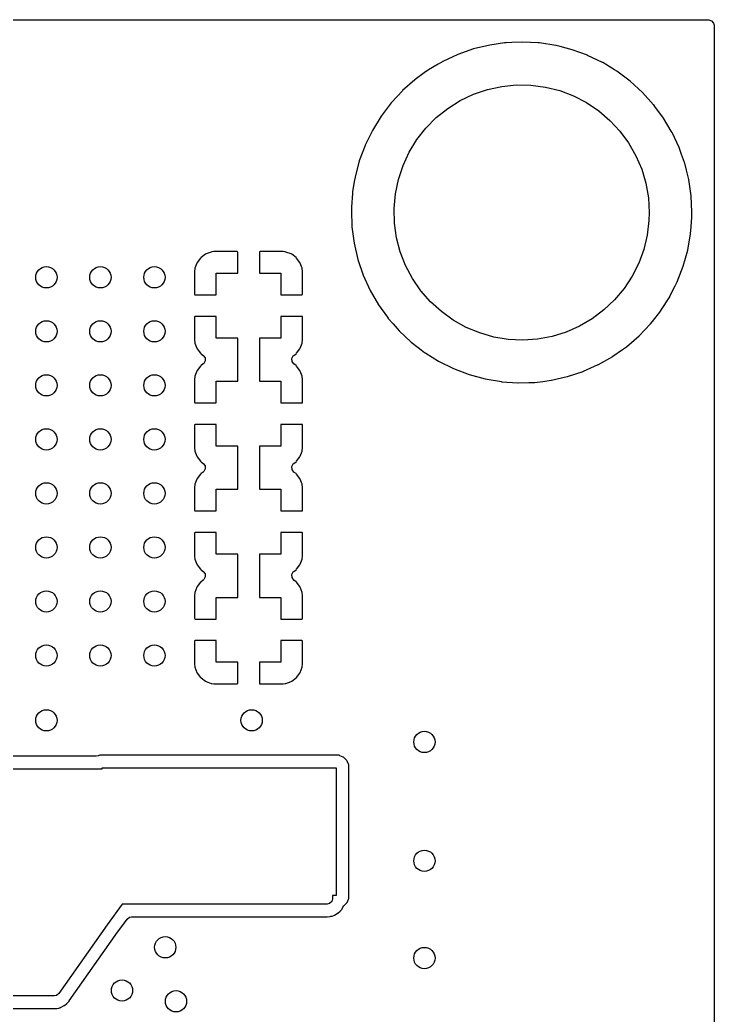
# Model space of a CAD drawing. Extents: x 0.02 to 3.18, y 0.02 to 2.78.
# Drawn here: x 2.535 to 3.178, y 1.857 to 2.778 of the extents above; entities that cross this region are included whole.
import ezdxf

# ---------------------------------------------------------------- set-up
doc = ezdxf.new("R2010")
doc.units = 0
doc.header["$MEASUREMENT"] = 0
doc.layers.add('BLACK', color=7, linetype='CONTINUOUS')

msp = doc.modelspace()

# ---------------------------------------------------------------- linework, layer by layer
at = {"layer": 'BLACK', "linetype": 'CONTINUOUS'}
for p, q in [((0.026772, 2.77819), (3.17323, 2.77819)), ((3.17323, 2.77819), (3.17591, 2.7774)), ((3.17591, 2.7774), (3.17774, 2.77529)), ((3.17774, 2.77529), (3.17819, 2.77323)), ((3.17819, 2.77323), (3.17819, 0.026772)), ((2.97045, 2.7549), (2.95548, 2.75127)), ((2.98423, 2.75683), (2.97045, 2.7549)), ((2.98559, 2.75702), (2.98423, 2.75683)), ((2.98571, 2.75704), (2.98559, 2.75702)), ((2.98559, 2.75702), (2.98559, 2.75702)), ((2.9909, 2.75726), (2.98571, 2.75704)), ((3.00098, 2.75768), (2.9909, 2.75726)), ((3.0011, 2.75769), (3.00098, 2.75768)), ((3.00098, 2.75768), (3.00098, 2.75768)), ((3.01516, 2.7569), (3.0011, 2.75769)), ((3.01636, 2.75683), (3.01516, 2.7569)), ((3.01648, 2.75683), (3.01636, 2.75683)), ((3.01636, 2.75683), (3.01636, 2.75683)), ((3.03171, 2.75447), (3.01648, 2.75683)), ((3.03183, 2.75444), (3.03171, 2.75447)), ((3.03572, 2.75344), (3.03183, 2.75444)), ((3.03183, 2.75444), (3.03183, 2.75444)), ((2.94082, 2.74616), (2.92705, 2.7398)), ((2.94093, 2.74621), (2.94082, 2.74616)), ((2.95548, 2.75127), (2.94093, 2.74621)), ((3.04663, 2.75064), (3.03572, 2.75344)), ((3.04674, 2.7506), (3.04663, 2.75064)), ((3.06099, 2.74541), (3.04674, 2.7506)), ((3.04674, 2.7506), (3.04674, 2.7506)), ((3.06111, 2.74537), (3.06099, 2.74541)), ((3.06099, 2.74541), (3.06099, 2.74541)), ((3.075, 2.73871), (3.06111, 2.74537)), ((2.92267, 2.73724), (2.91376, 2.73201)), ((2.92694, 2.73975), (2.92267, 2.73724)), ((2.92705, 2.7398), (2.92694, 2.73975)), ((2.92705, 2.7398), (2.92705, 2.7398)), ((3.0751, 2.73865), (3.075, 2.73871)), ((3.08588, 2.73212), (3.0751, 2.73865)), ((3.0751, 2.73865), (3.0751, 2.73865)), ((2.90979, 2.72914), (2.90129, 2.72296)), ((2.91365, 2.73195), (2.90979, 2.72914)), ((2.91376, 2.73201), (2.91365, 2.73195)), ((2.91376, 2.73201), (2.91376, 2.73201)), ((3.08818, 2.73073), (3.08588, 2.73212)), ((3.10052, 2.7215), (3.08818, 2.73073)), ((2.9011, 2.72281), (2.88976, 2.71275)), ((2.90119, 2.72289), (2.9011, 2.72281)), ((2.9011, 2.72281), (2.9011, 2.72281)), ((2.90129, 2.72296), (2.90119, 2.72289)), ((2.90129, 2.72296), (2.90129, 2.72296)), ((2.98152, 2.71666), (2.99505, 2.71801)), ((2.99505, 2.71801), (3.00865, 2.71779)), ((3.00865, 2.71779), (3.02213, 2.71602)), ((3.11189, 2.71111), (3.10052, 2.7215)), ((2.88959, 2.71258), (2.87961, 2.7018)), ((2.88967, 2.71267), (2.88959, 2.71258)), ((2.88976, 2.71275), (2.88967, 2.71267)), ((2.9431, 2.7035), (2.95537, 2.70935)), ((2.95537, 2.70935), (2.96824, 2.71376)), ((2.96824, 2.71376), (2.98152, 2.71666)), ((3.02213, 2.71602), (3.03532, 2.71271)), ((3.03532, 2.71271), (3.04804, 2.7079)), ((3.04804, 2.7079), (3.06012, 2.70166)), ((3.1222, 2.69966), (3.11189, 2.71111)), ((2.8792, 2.70136), (2.86989, 2.68909)), ((2.87961, 2.7018), (2.8792, 2.70136)), ((2.93158, 2.69627), (2.9431, 2.7035)), ((3.06012, 2.70166), (3.07141, 2.69408)), ((3.12227, 2.69957), (3.1222, 2.69966)), ((3.12333, 2.69813), (3.12227, 2.69957)), ((3.12227, 2.69957), (3.12227, 2.69957)), ((2.92097, 2.68777), (2.93158, 2.69627)), ((3.07141, 2.69408), (3.08175, 2.68525)), ((3.13134, 2.68726), (3.12333, 2.69813)), ((2.86989, 2.68909), (2.86182, 2.67597)), ((2.9114, 2.67811), (2.92097, 2.68777)), ((3.08175, 2.68525), (3.09101, 2.67529)), ((3.13141, 2.68716), (3.13134, 2.68726)), ((3.13855, 2.67518), (3.13141, 2.68716)), ((2.86182, 2.67597), (2.85506, 2.66212)), ((2.90301, 2.66741), (2.9114, 2.67811)), ((3.09101, 2.67529), (3.09906, 2.66433)), ((3.13923, 2.67403), (3.13855, 2.67518)), ((3.14579, 2.66009), (3.13923, 2.67403)), ((2.85502, 2.66201), (2.85235, 2.65482)), ((2.85506, 2.66212), (2.85502, 2.66201)), ((2.85502, 2.66201), (2.85502, 2.66201)), ((2.89591, 2.65581), (2.90301, 2.66741)), ((3.09906, 2.66433), (3.10579, 2.65252)), ((2.85235, 2.65482), (2.84969, 2.64768)), ((2.89018, 2.64348), (2.89591, 2.65581)), ((3.10579, 2.65252), (3.11113, 2.64001)), ((3.1481, 2.65362), (3.14579, 2.66009)), ((3.15077, 2.6461), (3.1481, 2.65362)), ((2.84969, 2.64768), (2.84576, 2.63279)), ((2.88591, 2.63057), (2.89018, 2.64348)), ((3.15096, 2.64558), (3.15077, 2.6461)), ((3.15254, 2.63922), (3.15096, 2.64558)), ((3.11113, 2.64001), (3.11499, 2.62697)), ((3.15414, 2.63283), (3.15254, 2.63922)), ((2.84508, 2.62862), (2.84352, 2.61897)), ((2.84576, 2.63279), (2.84508, 2.62862)), ((2.88316, 2.61725), (2.88591, 2.63057)), ((3.11499, 2.62697), (3.11733, 2.61358)), ((3.15469, 2.63063), (3.15414, 2.63283)), ((3.15694, 2.61539), (3.15469, 2.63063)), ((2.84329, 2.61746), (2.84251, 2.6051)), ((2.84352, 2.61897), (2.84329, 2.61758)), ((2.84329, 2.61758), (2.84329, 2.61746)), ((2.84329, 2.61746), (2.84329, 2.61746)), ((2.88195, 2.60371), (2.88316, 2.61725)), ((3.11733, 2.61358), (3.11811, 2.6)), ((3.15694, 2.61527), (3.15694, 2.61539)), ((3.15767, 2.6004), (3.15694, 2.61527)), ((2.84251, 2.6051), (2.84233, 2.6022)), ((2.84233, 2.6022), (2.84286, 2.5868)), ((2.8823, 2.59012), (2.88195, 2.60371)), ((3.11811, 2.6), (3.11788, 2.59258)), ((3.15763, 2.5956), (3.15769, 2.6)), ((3.15769, 2.6), (3.15767, 2.6004)), ((2.88422, 2.57665), (2.8823, 2.59012)), ((3.11788, 2.59258), (3.11624, 2.57908)), ((3.15695, 2.5868), (3.15762, 2.59552)), ((3.15762, 2.59552), (3.15763, 2.5956)), ((3.15762, 2.59552), (3.15762, 2.59552)), ((2.84286, 2.5868), (2.8449, 2.57153)), ((3.11624, 2.57908), (3.11307, 2.56586)), ((3.15377, 2.56506), (3.15645, 2.58024)), ((3.15645, 2.58024), (3.15695, 2.5868)), ((2.8449, 2.57153), (2.84842, 2.55653)), ((2.88767, 2.5635), (2.88422, 2.57665)), ((2.70718, 2.56129), (2.70316, 2.55828)), ((2.70779, 2.56163), (2.70718, 2.56129)), ((2.71254, 2.5634), (2.70779, 2.56163)), ((2.71314, 2.56355), (2.71254, 2.5634)), ((2.71514, 2.56376), (2.71314, 2.56355)), ((2.71541, 2.56378), (2.71514, 2.56376)), ((2.73663, 2.56378), (2.71541, 2.56378)), ((2.73693, 2.56371), (2.73663, 2.56378)), ((2.73699, 2.56367), (2.73693, 2.56371)), ((2.73717, 2.56307), (2.73699, 2.56367)), ((2.73717, 2.54378), (2.73717, 2.56307)), ((2.75723, 2.56355), (2.75717, 2.56325)), ((2.75717, 2.56325), (2.75717, 2.54378)), ((2.75728, 2.5636), (2.75723, 2.56355)), ((2.75788, 2.56378), (2.75728, 2.5636)), ((2.77892, 2.56378), (2.75788, 2.56378)), ((2.77919, 2.56377), (2.77892, 2.56378)), ((2.78119, 2.56355), (2.77919, 2.56377)), ((2.7818, 2.5634), (2.78119, 2.56355)), ((2.78654, 2.56163), (2.7818, 2.5634)), ((2.78715, 2.56129), (2.78654, 2.56163)), ((2.79117, 2.55828), (2.78715, 2.56129)), ((2.89261, 2.55083), (2.88767, 2.5635)), ((3.11307, 2.56586), (3.1084, 2.55309)), ((3.14963, 2.55023), (3.15377, 2.56506)), ((2.69932, 2.55315), (2.69754, 2.54841)), ((2.69965, 2.55377), (2.69932, 2.55315)), ((2.70267, 2.55778), (2.69965, 2.55377)), ((2.70316, 2.55828), (2.70267, 2.55778)), ((2.79166, 2.55778), (2.79117, 2.55828)), ((2.79468, 2.55377), (2.79166, 2.55778)), ((2.79501, 2.55315), (2.79468, 2.55377)), ((2.79679, 2.54841), (2.79501, 2.55315)), ((2.84842, 2.55653), (2.84846, 2.55642)), ((2.84846, 2.55642), (2.84846, 2.55642)), ((2.84846, 2.55642), (2.85334, 2.54207)), ((3.1084, 2.55309), (3.10229, 2.54094)), ((2.69718, 2.54581), (2.69717, 2.54554)), ((2.69717, 2.54554), (2.69717, 2.52449)), ((2.6974, 2.54781), (2.69718, 2.54581)), ((2.69754, 2.54841), (2.6974, 2.54781)), ((2.71717, 2.52378), (2.71717, 2.54378)), ((2.71717, 2.54378), (2.73717, 2.54378)), ((2.75717, 2.54378), (2.77717, 2.54378)), ((2.77717, 2.54378), (2.77717, 2.52378)), ((2.79693, 2.54781), (2.79679, 2.54841)), ((2.79715, 2.54581), (2.79693, 2.54781)), ((2.79717, 2.54554), (2.79715, 2.54581)), ((2.79717, 2.52431), (2.79717, 2.54554)), ((2.85334, 2.54207), (2.85334, 2.54206)), ((2.85334, 2.54206), (2.85338, 2.54195)), ((2.85338, 2.54195), (2.85975, 2.52792)), ((2.89897, 2.53882), (2.89261, 2.55083)), ((3.14406, 2.53586), (3.14963, 2.55023)), ((2.90667, 2.52761), (2.89897, 2.53882)), ((3.10229, 2.54094), (3.09482, 2.52958)), ((3.14222, 2.53223), (3.14406, 2.53586)), ((2.69717, 2.52449), (2.69734, 2.52389)), ((2.69734, 2.52389), (2.6974, 2.52385)), ((2.6974, 2.52385), (2.6977, 2.52378)), ((2.6977, 2.52378), (2.71717, 2.52378)), ((2.77717, 2.52378), (2.79645, 2.52378)), ((2.79645, 2.52378), (2.79705, 2.52396)), ((2.79705, 2.52396), (2.7971, 2.52401)), ((2.7971, 2.52401), (2.79717, 2.52431)), ((2.85975, 2.52792), (2.86745, 2.51458)), ((2.91561, 2.51736), (2.90667, 2.52761)), ((3.09482, 2.52958), (3.0861, 2.51915)), ((3.13725, 2.52238), (3.14222, 2.53223)), ((2.86745, 2.51458), (2.86752, 2.51448)), ((2.86752, 2.51448), (2.86752, 2.51448)), ((2.86752, 2.51448), (2.87569, 2.50307)), ((2.92567, 2.50821), (2.91561, 2.51736)), ((3.0861, 2.51915), (3.07624, 2.50979)), ((3.12892, 2.50921), (3.13705, 2.52201)), ((3.13705, 2.52201), (3.13711, 2.52211)), ((3.13705, 2.52201), (3.13705, 2.52201)), ((3.13711, 2.52211), (3.13725, 2.52238)), ((2.93671, 2.50028), (2.92567, 2.50821)), ((3.07624, 2.50979), (3.06536, 2.50162)), ((3.12112, 2.4992), (3.12878, 2.50901)), ((3.12878, 2.50901), (3.12886, 2.5091)), ((3.12878, 2.50901), (3.12878, 2.50901)), ((3.12886, 2.5091), (3.12892, 2.50921)), ((3.12892, 2.50921), (3.12892, 2.50921)), ((2.69723, 2.50355), (2.69717, 2.50325)), ((2.69717, 2.50325), (2.69717, 2.48202)), ((2.69728, 2.5036), (2.69723, 2.50355)), ((2.69788, 2.50378), (2.69728, 2.5036)), ((2.71717, 2.50378), (2.69788, 2.50378)), ((2.71717, 2.48378), (2.71717, 2.50378)), ((2.77717, 2.50378), (2.77717, 2.48378)), ((2.79663, 2.50378), (2.77717, 2.50378)), ((2.79693, 2.50371), (2.79663, 2.50378)), ((2.79699, 2.50367), (2.79693, 2.50371)), ((2.79717, 2.50307), (2.79699, 2.50367)), ((2.79717, 2.48202), (2.79717, 2.50307)), ((2.87569, 2.50307), (2.87642, 2.50205)), ((2.87642, 2.50205), (2.8765, 2.50196)), ((2.8765, 2.50196), (2.8765, 2.50196)), ((2.8765, 2.50196), (2.88095, 2.49687)), ((2.88095, 2.49687), (2.88657, 2.49046)), ((2.94859, 2.49366), (2.93671, 2.50028)), ((3.06536, 2.50162), (3.05362, 2.49476)), ((3.10883, 2.48589), (3.11929, 2.49687)), ((3.11929, 2.49687), (3.11937, 2.49696)), ((3.11937, 2.49696), (3.12112, 2.4992)), ((2.88657, 2.49046), (2.8978, 2.47991)), ((2.96116, 2.48846), (2.94859, 2.49366)), ((2.97424, 2.48473), (2.96116, 2.48846)), ((3.04117, 2.4893), (3.02817, 2.4853)), ((3.05362, 2.49476), (3.04117, 2.4893)), ((2.69717, 2.48202), (2.69718, 2.48175)), ((2.69718, 2.48175), (2.6974, 2.47975)), ((2.6974, 2.47975), (2.69754, 2.47915)), ((2.69754, 2.47915), (2.69932, 2.47441)), ((2.73717, 2.48378), (2.71717, 2.48378)), ((2.73717, 2.44378), (2.73717, 2.48378)), ((2.77717, 2.48378), (2.75717, 2.48378)), ((2.75717, 2.48378), (2.75717, 2.44378)), ((2.79501, 2.47441), (2.79679, 2.47915)), ((2.79679, 2.47915), (2.79693, 2.47975)), ((2.79693, 2.47975), (2.79715, 2.48175)), ((2.79715, 2.48175), (2.79717, 2.48202)), ((2.8978, 2.47991), (2.90409, 2.47507)), ((2.98765, 2.48254), (2.97424, 2.48473)), ((3.00124, 2.4819), (2.98765, 2.48254)), ((3.0148, 2.48282), (3.00124, 2.4819)), ((3.02817, 2.4853), (3.0148, 2.48282)), ((3.09708, 2.47574), (3.10875, 2.48581)), ((3.10875, 2.48581), (3.10883, 2.48589)), ((3.10883, 2.48589), (3.10883, 2.48589)), ((2.69932, 2.47441), (2.69965, 2.47379)), ((2.69965, 2.47379), (2.70267, 2.46977)), ((2.70267, 2.46977), (2.70316, 2.46928)), ((2.70316, 2.46928), (2.7052, 2.46775)), ((2.78913, 2.46775), (2.79117, 2.46928)), ((2.79117, 2.46928), (2.79166, 2.46977)), ((2.79166, 2.46977), (2.79468, 2.47379)), ((2.79468, 2.47379), (2.79501, 2.47441)), ((2.90409, 2.47507), (2.90688, 2.47292)), ((2.90688, 2.47292), (2.91, 2.47051)), ((2.91, 2.47051), (2.91011, 2.47045)), ((2.91011, 2.47045), (2.91011, 2.47045)), ((2.91011, 2.47045), (2.91119, 2.46977)), ((2.91119, 2.46977), (2.92307, 2.46235)), ((3.08449, 2.46686), (3.09346, 2.47319)), ((3.09346, 2.47319), (3.09698, 2.47567)), ((3.09698, 2.47567), (3.09708, 2.47574)), ((3.09698, 2.47567), (3.09698, 2.47567)), ((2.7052, 2.45981), (2.70316, 2.45828)), ((2.7052, 2.46775), (2.70688, 2.46551)), ((2.70573, 2.46027), (2.7052, 2.45981)), ((2.70708, 2.46272), (2.70573, 2.46027)), ((2.70688, 2.46551), (2.70708, 2.46272)), ((2.78726, 2.46484), (2.7886, 2.46729)), ((2.78745, 2.46205), (2.78726, 2.46484)), ((2.78913, 2.45981), (2.78745, 2.46205)), ((2.7886, 2.46729), (2.78913, 2.46775)), ((2.79117, 2.45828), (2.78913, 2.45981)), ((2.92307, 2.46235), (2.93687, 2.4555)), ((3.05714, 2.45303), (3.07099, 2.4592)), ((3.07099, 2.4592), (3.0711, 2.45925)), ((3.07099, 2.4592), (3.07099, 2.4592)), ((3.0711, 2.45925), (3.0712, 2.45931)), ((3.0712, 2.45931), (3.08439, 2.4668)), ((3.08439, 2.4668), (3.08449, 2.46686)), ((3.08439, 2.4668), (3.08439, 2.4668)), ((2.69932, 2.45315), (2.69754, 2.44841)), ((2.69965, 2.45377), (2.69932, 2.45315)), ((2.70267, 2.45778), (2.69965, 2.45377)), ((2.70316, 2.45828), (2.70267, 2.45778)), ((2.79166, 2.45778), (2.79117, 2.45828)), ((2.79468, 2.45377), (2.79166, 2.45778)), ((2.79501, 2.45315), (2.79468, 2.45377)), ((2.79679, 2.44841), (2.79501, 2.45315)), ((2.93687, 2.4555), (2.95127, 2.45003)), ((2.95127, 2.45003), (2.96614, 2.44599)), ((3.04328, 2.44841), (3.05691, 2.45294)), ((3.05691, 2.45294), (3.05702, 2.45298)), ((3.05691, 2.45294), (3.05691, 2.45294)), ((3.05702, 2.45298), (3.05714, 2.45303)), ((2.69718, 2.44581), (2.69717, 2.44554)), ((2.69717, 2.44554), (2.69717, 2.42449)), ((2.6974, 2.44781), (2.69718, 2.44581)), ((2.69754, 2.44841), (2.6974, 2.44781)), ((2.71717, 2.42378), (2.71717, 2.44378)), ((2.71717, 2.44378), (2.73717, 2.44378)), ((2.75717, 2.44378), (2.77717, 2.44378)), ((2.77717, 2.44378), (2.77717, 2.42378)), ((2.79693, 2.44781), (2.79679, 2.44841)), ((2.79715, 2.44581), (2.79693, 2.44781)), ((2.79717, 2.44554), (2.79715, 2.44581)), ((2.79717, 2.42431), (2.79717, 2.44554)), ((2.96614, 2.44599), (2.96626, 2.44597)), ((2.96626, 2.44597), (2.96626, 2.44597)), ((2.96626, 2.44597), (2.98121, 2.44344)), ((2.98121, 2.44344), (2.98121, 2.44344)), ((2.98121, 2.44344), (2.98133, 2.44342)), ((2.98133, 2.44342), (2.98145, 2.44341)), ((2.98145, 2.44341), (2.98145, 2.44341)), ((2.98145, 2.44341), (2.99658, 2.44235)), ((2.99658, 2.44235), (2.99658, 2.44235)), ((2.99658, 2.44235), (2.9967, 2.44234)), ((2.9967, 2.44234), (3.00668, 2.44262)), ((3.00668, 2.44262), (3.01198, 2.44277)), ((3.01198, 2.44277), (3.01198, 2.44277)), ((3.01198, 2.44277), (3.0121, 2.44277)), ((3.0121, 2.44277), (3.01222, 2.44279)), ((3.01222, 2.44279), (3.01953, 2.44371)), ((3.01222, 2.44279), (3.01222, 2.44279)), ((3.01953, 2.44371), (3.02738, 2.44471)), ((3.02738, 2.44471), (3.0275, 2.44473)), ((3.0275, 2.44473), (3.04229, 2.44809)), ((3.0275, 2.44473), (3.0275, 2.44473)), ((3.04229, 2.44809), (3.04241, 2.44812)), ((3.04229, 2.44809), (3.04229, 2.44809)), ((3.04241, 2.44812), (3.04328, 2.44841)), ((2.69717, 2.42449), (2.69734, 2.42389)), ((2.69734, 2.42389), (2.6974, 2.42385)), ((2.6974, 2.42385), (2.6977, 2.42378)), ((2.6977, 2.42378), (2.71717, 2.42378)), ((2.77717, 2.42378), (2.79645, 2.42378)), ((2.79645, 2.42378), (2.79705, 2.42396)), ((2.79705, 2.42396), (2.7971, 2.42401)), ((2.7971, 2.42401), (2.79717, 2.42431)), ((2.69788, 2.40378), (2.69728, 2.4036)), ((2.71717, 2.40378), (2.69788, 2.40378)), ((2.71717, 2.38378), (2.71717, 2.40378)), ((2.77717, 2.40378), (2.77717, 2.38378)), ((2.79663, 2.40378), (2.77717, 2.40378)), ((2.79693, 2.40371), (2.79663, 2.40378)), ((2.79699, 2.40367), (2.79693, 2.40371)), ((2.69723, 2.40355), (2.69717, 2.40325)), ((2.69717, 2.40325), (2.69717, 2.38202)), ((2.69728, 2.4036), (2.69723, 2.40355)), ((2.79717, 2.40307), (2.79699, 2.40367)), ((2.79717, 2.38202), (2.79717, 2.40307)), ((2.69717, 2.38202), (2.69718, 2.38175)), ((2.69718, 2.38175), (2.6974, 2.37975)), ((2.6974, 2.37975), (2.69754, 2.37915)), ((2.69754, 2.37915), (2.69932, 2.37441)), ((2.73717, 2.38378), (2.71717, 2.38378)), ((2.73717, 2.34378), (2.73717, 2.38378)), ((2.77717, 2.38378), (2.75717, 2.38378)), ((2.75717, 2.38378), (2.75717, 2.34378)), ((2.79501, 2.37441), (2.79679, 2.37915)), ((2.79679, 2.37915), (2.79693, 2.37975)), ((2.79693, 2.37975), (2.79715, 2.38175)), ((2.79715, 2.38175), (2.79717, 2.38202)), ((2.69932, 2.37441), (2.69965, 2.37379)), ((2.69965, 2.37379), (2.70267, 2.36977)), ((2.70267, 2.36977), (2.70316, 2.36928)), ((2.70316, 2.36928), (2.7052, 2.36775)), ((2.7052, 2.36775), (2.70688, 2.36551)), ((2.78726, 2.36484), (2.7886, 2.36729)), ((2.7886, 2.36729), (2.78913, 2.36775)), ((2.78913, 2.36775), (2.79117, 2.36928)), ((2.79117, 2.36928), (2.79166, 2.36977)), ((2.79166, 2.36977), (2.79468, 2.37379)), ((2.79468, 2.37379), (2.79501, 2.37441)), ((2.70267, 2.35778), (2.69965, 2.35377)), ((2.70316, 2.35828), (2.70267, 2.35778)), ((2.7052, 2.35981), (2.70316, 2.35828)), ((2.70573, 2.36027), (2.7052, 2.35981)), ((2.70708, 2.36272), (2.70573, 2.36027)), ((2.70688, 2.36551), (2.70708, 2.36272)), ((2.78745, 2.36205), (2.78726, 2.36484)), ((2.78913, 2.35981), (2.78745, 2.36205)), ((2.79117, 2.35828), (2.78913, 2.35981)), ((2.79166, 2.35778), (2.79117, 2.35828)), ((2.79468, 2.35377), (2.79166, 2.35778)), ((2.69932, 2.35315), (2.69754, 2.34841)), ((2.69965, 2.35377), (2.69932, 2.35315)), ((2.79501, 2.35315), (2.79468, 2.35377)), ((2.79679, 2.34841), (2.79501, 2.35315)), ((2.69718, 2.34581), (2.69717, 2.34554)), ((2.69717, 2.34554), (2.69717, 2.32449)), ((2.6974, 2.34781), (2.69718, 2.34581)), ((2.69754, 2.34841), (2.6974, 2.34781)), ((2.71717, 2.32378), (2.71717, 2.34378)), ((2.71717, 2.34378), (2.73717, 2.34378)), ((2.75717, 2.34378), (2.77717, 2.34378)), ((2.77717, 2.34378), (2.77717, 2.32378)), ((2.79693, 2.34781), (2.79679, 2.34841)), ((2.79715, 2.34581), (2.79693, 2.34781)), ((2.79717, 2.34554), (2.79715, 2.34581)), ((2.79717, 2.32431), (2.79717, 2.34554)), ((2.69717, 2.32449), (2.69734, 2.32389)), ((2.69734, 2.32389), (2.6974, 2.32385)), ((2.6974, 2.32385), (2.6977, 2.32378)), ((2.6977, 2.32378), (2.71717, 2.32378)), ((2.77717, 2.32378), (2.79645, 2.32378)), ((2.79645, 2.32378), (2.79705, 2.32396)), ((2.79705, 2.32396), (2.7971, 2.32401)), ((2.7971, 2.32401), (2.79717, 2.32431)), ((2.69723, 2.30355), (2.69717, 2.30325)), ((2.69717, 2.30325), (2.69717, 2.28202)), ((2.69728, 2.3036), (2.69723, 2.30355)), ((2.69788, 2.30378), (2.69728, 2.3036)), ((2.71717, 2.30378), (2.69788, 2.30378)), ((2.71717, 2.28378), (2.71717, 2.30378)), ((2.77717, 2.30378), (2.77717, 2.28378)), ((2.79663, 2.30378), (2.77717, 2.30378)), ((2.79693, 2.30371), (2.79663, 2.30378)), ((2.79699, 2.30367), (2.79693, 2.30371)), ((2.79717, 2.30307), (2.79699, 2.30367)), ((2.79717, 2.28202), (2.79717, 2.30307)), ((2.69717, 2.28202), (2.69718, 2.28175)), ((2.69718, 2.28175), (2.6974, 2.27975)), ((2.6974, 2.27975), (2.69754, 2.27915)), ((2.69754, 2.27915), (2.69932, 2.27441)), ((2.73717, 2.28378), (2.71717, 2.28378)), ((2.73717, 2.24378), (2.73717, 2.28378)), ((2.77717, 2.28378), (2.75717, 2.28378)), ((2.75717, 2.28378), (2.75717, 2.24378)), ((2.79501, 2.27441), (2.79679, 2.27915)), ((2.79679, 2.27915), (2.79693, 2.27975)), ((2.79693, 2.27975), (2.79715, 2.28175)), ((2.79715, 2.28175), (2.79717, 2.28202)), ((2.69932, 2.27441), (2.69965, 2.27379)), ((2.69965, 2.27379), (2.70267, 2.26977)), ((2.70267, 2.26977), (2.70316, 2.26928)), ((2.70316, 2.26928), (2.7052, 2.26775)), ((2.7052, 2.26775), (2.70688, 2.26551)), ((2.78726, 2.26484), (2.7886, 2.26729)), ((2.7886, 2.26729), (2.78913, 2.26775)), ((2.78913, 2.26775), (2.79117, 2.26928)), ((2.79117, 2.26928), (2.79166, 2.26977)), ((2.79166, 2.26977), (2.79468, 2.27379)), ((2.79468, 2.27379), (2.79501, 2.27441)), ((2.70267, 2.25778), (2.69965, 2.25377)), ((2.70316, 2.25828), (2.70267, 2.25778)), ((2.7052, 2.25981), (2.70316, 2.25828)), ((2.70573, 2.26027), (2.7052, 2.25981)), ((2.70708, 2.26272), (2.70573, 2.26027)), ((2.70688, 2.26551), (2.70708, 2.26272)), ((2.78745, 2.26205), (2.78726, 2.26484)), ((2.78913, 2.25981), (2.78745, 2.26205)), ((2.79117, 2.25828), (2.78913, 2.25981)), ((2.79166, 2.25778), (2.79117, 2.25828)), ((2.79468, 2.25377), (2.79166, 2.25778)), ((2.6974, 2.24781), (2.69718, 2.24581)), ((2.69754, 2.24841), (2.6974, 2.24781)), ((2.69932, 2.25315), (2.69754, 2.24841)), ((2.69965, 2.25377), (2.69932, 2.25315)), ((2.79501, 2.25315), (2.79468, 2.25377)), ((2.79679, 2.24841), (2.79501, 2.25315)), ((2.79693, 2.24781), (2.79679, 2.24841)), ((2.79715, 2.24581), (2.79693, 2.24781)), ((2.69718, 2.24581), (2.69717, 2.24554)), ((2.69717, 2.24554), (2.69717, 2.22449)), ((2.71717, 2.22378), (2.71717, 2.24378)), ((2.71717, 2.24378), (2.73717, 2.24378)), ((2.75717, 2.24378), (2.77717, 2.24378)), ((2.77717, 2.24378), (2.77717, 2.22378)), ((2.79717, 2.24554), (2.79715, 2.24581)), ((2.79717, 2.22431), (2.79717, 2.24554)), ((2.69717, 2.22449), (2.69734, 2.22389)), ((2.69734, 2.22389), (2.6974, 2.22385)), ((2.6974, 2.22385), (2.6977, 2.22378)), ((2.6977, 2.22378), (2.71717, 2.22378)), ((2.77717, 2.22378), (2.79645, 2.22378)), ((2.79645, 2.22378), (2.79705, 2.22396)), ((2.79705, 2.22396), (2.7971, 2.22401)), ((2.7971, 2.22401), (2.79717, 2.22431)), ((2.69723, 2.20355), (2.69717, 2.20325)), ((2.69717, 2.20325), (2.69717, 2.18202)), ((2.69728, 2.2036), (2.69723, 2.20355)), ((2.69788, 2.20378), (2.69728, 2.2036)), ((2.71717, 2.20378), (2.69788, 2.20378)), ((2.71717, 2.18378), (2.71717, 2.20378)), ((2.79663, 2.20378), (2.77717, 2.20378)), ((2.77717, 2.20378), (2.77717, 2.18378)), ((2.79693, 2.20371), (2.79663, 2.20378)), ((2.79699, 2.20367), (2.79693, 2.20371)), ((2.79717, 2.20307), (2.79699, 2.20367)), ((2.79717, 2.18202), (2.79717, 2.20307)), ((2.73717, 2.18378), (2.71717, 2.18378)), ((2.73717, 2.16431), (2.73717, 2.18378)), ((2.77717, 2.18378), (2.75717, 2.18378)), ((2.75717, 2.18378), (2.75717, 2.16449)), ((2.69717, 2.18202), (2.69718, 2.18175)), ((2.69718, 2.18175), (2.6974, 2.17975)), ((2.6974, 2.17975), (2.69754, 2.17915)), ((2.69754, 2.17915), (2.69932, 2.17441)), ((2.69932, 2.17441), (2.69965, 2.17379)), ((2.69965, 2.17379), (2.70267, 2.16977)), ((2.79166, 2.16977), (2.79468, 2.17379)), ((2.79468, 2.17379), (2.79501, 2.17441)), ((2.79501, 2.17441), (2.79679, 2.17915)), ((2.79679, 2.17915), (2.79693, 2.17975)), ((2.79693, 2.17975), (2.79715, 2.18175)), ((2.79715, 2.18175), (2.79717, 2.18202)), ((2.70267, 2.16977), (2.70316, 2.16928)), ((2.70316, 2.16928), (2.70718, 2.16627)), ((2.70718, 2.16627), (2.70779, 2.16593)), ((2.70779, 2.16593), (2.71254, 2.16415)), ((2.7371, 2.16401), (2.73717, 2.16431)), ((2.75717, 2.16449), (2.75734, 2.16389)), ((2.7818, 2.16415), (2.78654, 2.16593)), ((2.78654, 2.16593), (2.78715, 2.16627)), ((2.78715, 2.16627), (2.79117, 2.16928)), ((2.79117, 2.16928), (2.79166, 2.16977)), ((2.71254, 2.16415), (2.71314, 2.16401)), ((2.71314, 2.16401), (2.71514, 2.16379)), ((2.71514, 2.16379), (2.71541, 2.16378)), ((2.71541, 2.16378), (2.73645, 2.16378)), ((2.73645, 2.16378), (2.73705, 2.16396)), ((2.73705, 2.16396), (2.7371, 2.16401)), ((2.75734, 2.16389), (2.7574, 2.16385)), ((2.7574, 2.16385), (2.7577, 2.16378)), ((2.7577, 2.16378), (2.77892, 2.16378)), ((2.77892, 2.16378), (2.77919, 2.16379)), ((2.77919, 2.16379), (2.78119, 2.16401)), ((2.78119, 2.16401), (2.7818, 2.16415)), ((2.60608, 2.09681), (2.46205, 2.09681)), ((2.6081, 2.09724), (2.60608, 2.09681)), ((2.6086, 2.09746), (2.6081, 2.09724)), ((2.60894, 2.09761), (2.6086, 2.09746)), ((2.6086, 2.09746), (2.6086, 2.09746)), ((2.60954, 2.09768), (2.60894, 2.09761)), ((2.60983, 2.09772), (2.60954, 2.09768)), ((2.60997, 2.09774), (2.60983, 2.09772)), ((2.60983, 2.09772), (2.60983, 2.09772)), ((2.83003, 2.09774), (2.60997, 2.09774)), ((2.83104, 2.09762), (2.83003, 2.09774)), ((2.83177, 2.0973), (2.83104, 2.09762)), ((2.83465, 2.09602), (2.83177, 2.0973)), ((2.83507, 2.09584), (2.83465, 2.09602)), ((2.83465, 2.09602), (2.83465, 2.09602)), ((2.83565, 2.09525), (2.83507, 2.09584)), ((2.83772, 2.09319), (2.83565, 2.09525)), ((2.83819, 2.09272), (2.83772, 2.09319)), ((2.83837, 2.0923), (2.83819, 2.09272)), ((2.83962, 2.0895), (2.83837, 2.0923)), ((2.46205, 2.085), (2.61173, 2.085)), ((2.61173, 2.085), (2.61173, 2.08591)), ((2.61173, 2.08591), (2.82827, 2.08591)), ((2.82827, 2.08591), (2.82827, 1.9678)), ((2.83998, 2.08869), (2.83962, 2.0895)), ((2.84002, 2.08833), (2.83998, 2.08869)), ((2.84008, 2.08782), (2.84002, 2.08833)), ((2.8401, 2.08766), (2.84008, 2.08782)), ((2.8401, 1.96604), (2.8401, 2.08766)), ((2.82421, 1.96228), (2.8221, 1.96045)), ((2.825, 1.96496), (2.82421, 1.96228)), ((2.82827, 1.9678), (2.825, 1.9678)), ((2.825, 1.9678), (2.825, 1.96496)), ((2.83839, 1.96144), (2.83971, 1.96442)), ((2.83971, 1.96442), (2.83998, 1.96503)), ((2.83998, 1.96503), (2.8401, 1.96604)), ((2.63, 1.96), (2.61633, 1.94063)), ((2.82004, 1.96), (2.63, 1.96)), ((2.8221, 1.96045), (2.82004, 1.96)), ((2.82983, 1.95152), (2.83195, 1.95335)), ((2.83195, 1.95335), (2.83358, 1.95508)), ((2.83358, 1.95508), (2.83377, 1.95545)), ((2.83377, 1.95545), (2.83455, 1.957)), ((2.83455, 1.957), (2.83546, 1.95826)), ((2.83546, 1.95826), (2.8382, 1.961)), ((2.8382, 1.961), (2.83839, 1.96144)), ((2.62968, 1.93907), (2.63464, 1.94609)), ((2.63464, 1.94609), (2.63683, 1.94783)), ((2.63683, 1.94783), (2.63869, 1.94819)), ((2.63869, 1.94819), (2.82004, 1.94819)), ((2.82004, 1.94819), (2.82255, 1.94846)), ((2.82255, 1.94846), (2.82268, 1.94849)), ((2.82268, 1.94849), (2.82346, 1.94866)), ((2.82268, 1.94849), (2.82268, 1.94849)), ((2.82346, 1.94866), (2.82461, 1.94891)), ((2.82461, 1.94891), (2.82609, 1.94933)), ((2.82609, 1.94933), (2.82734, 1.95006)), ((2.82734, 1.95006), (2.82964, 1.95141)), ((2.82964, 1.95141), (2.82983, 1.95152)), ((2.82964, 1.95141), (2.82964, 1.95141)), ((2.61633, 1.94063), (2.57148, 1.8771)), ((2.62597, 1.93382), (2.62968, 1.93907)), ((2.58113, 1.87029), (2.62597, 1.93382)), ((2.56743, 1.875), (2.32451, 1.875)), ((2.56929, 1.87536), (2.56743, 1.875)), ((2.57148, 1.8771), (2.56929, 1.87536)), ((2.57993, 1.86902), (2.58101, 1.87016)), ((2.58101, 1.87016), (2.58113, 1.87029)), ((2.58101, 1.87016), (2.58101, 1.87016)), ((2.37484, 1.86319), (2.56743, 1.86319)), ((2.56743, 1.86319), (2.56755, 1.8632)), ((2.56755, 1.8632), (2.56809, 1.86325)), ((2.56755, 1.8632), (2.56755, 1.8632)), ((2.56809, 1.86325), (2.56969, 1.86341)), ((2.56969, 1.86341), (2.57155, 1.86377)), ((2.57155, 1.86377), (2.57162, 1.86379)), ((2.57162, 1.86379), (2.57227, 1.86395)), ((2.57162, 1.86379), (2.57162, 1.86379)), ((2.57227, 1.86395), (2.57279, 1.86408)), ((2.57279, 1.86408), (2.57306, 1.86422)), ((2.57306, 1.86422), (2.57643, 1.866)), ((2.57643, 1.866), (2.57663, 1.86611)), ((2.57643, 1.866), (2.57643, 1.866)), ((2.57663, 1.86611), (2.57882, 1.86785)), ((2.57882, 1.86785), (2.57993, 1.86902))]:
    msp.add_line(p, q, dxfattribs=at)
at = {"layer": 'BLACK'}
for centre in [(2.56, 2.54), (2.61, 2.54), (2.66, 2.54), (2.56, 2.49), (2.61, 2.49), (2.66, 2.49), (2.56, 2.44), (2.61, 2.44), (2.66, 2.44), (2.56, 2.39), (2.61, 2.39), (2.66, 2.39), (2.56, 2.34), (2.61, 2.34), (2.66, 2.34), (2.56, 2.29), (2.61, 2.29), (2.66, 2.29), (2.56, 2.24), (2.61, 2.24), (2.66, 2.24), (2.56, 2.19), (2.61, 2.19), (2.66, 2.19), (2.56, 2.13), (2.75, 2.13), (2.91, 2.11), (2.91, 2), (2.67, 1.92), (2.91, 1.91), (2.63, 1.88), (2.68, 1.87)]:
    msp.add_circle(centre, 0.009843, dxfattribs=at)

doc.saveas('drawing.dxf')
